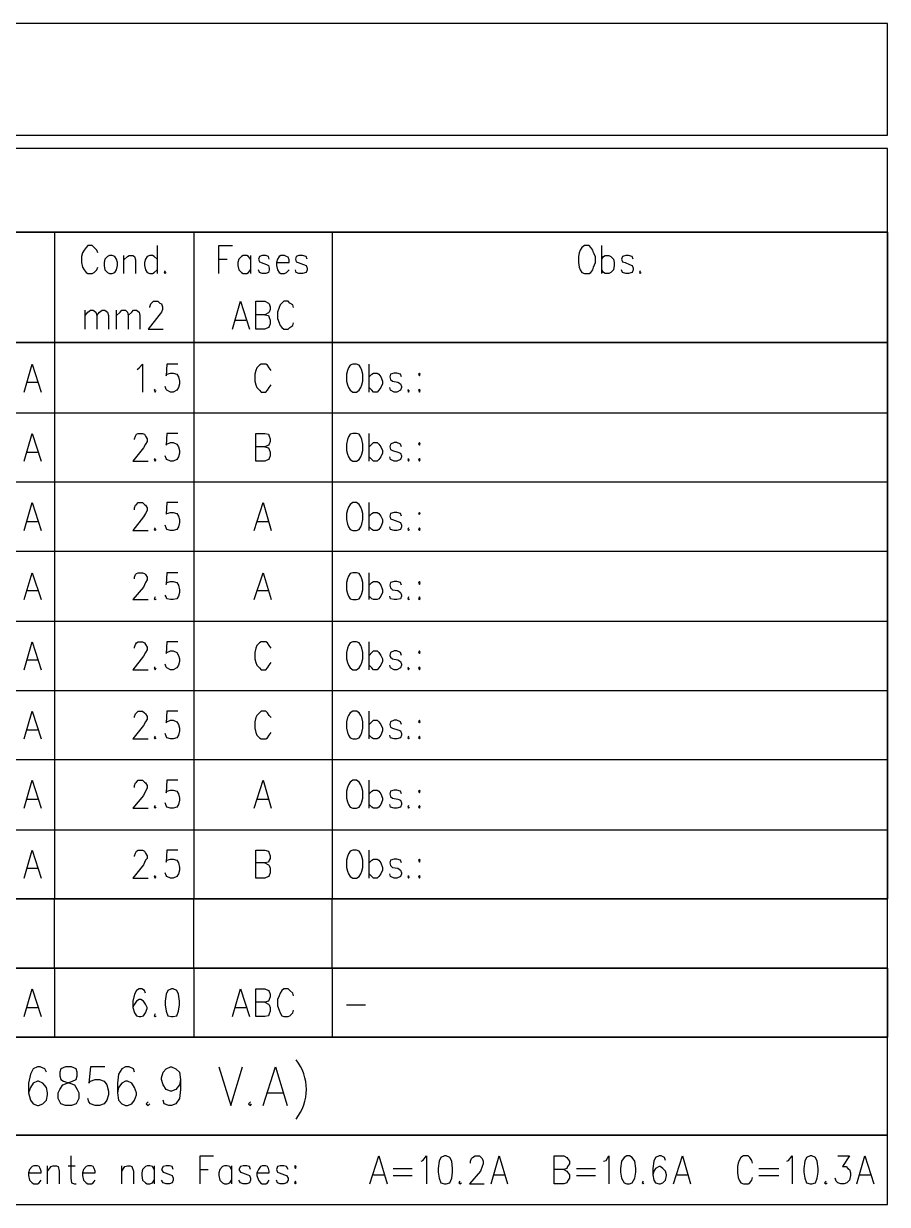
# Model space of a CAD drawing. Header units: millimetres. Extents: x 58 to 939, y 54 to 473.
# Drawn here: x 378.9 to 419.7, y 71 to 126.7 of the extents above; entities that cross this region are included whole.
import ezdxf

# ---------------------------------------------------------------- set-up
doc = ezdxf.new("R2010")
doc.units = ezdxf.units.MM
doc.layers.add('PDF_Geometry', color=7, linetype='Continuous')

msp = doc.modelspace()

# ---------------------------------------------------------------- linework, layer by layer
at = {"layer": 'PDF_Geometry', "lineweight": -3}
for points in [[(254.844, 126.663), (254.844, 121.413), (419.653, 121.413), (419.653, 126.663)], [(254.844, 120.778), (254.844, 116.841), (419.653, 116.841), (419.653, 120.778)], [(254.844, 116.841), (254.844, 111.634), (419.653, 111.634), (419.653, 116.841)], [(382.991, 115.74), (382.907, 115.698), (382.78, 115.571), (382.737, 115.402), (382.737, 115.275), (382.78, 115.063), (382.907, 114.936), (382.991, 114.894), (383.118, 114.894), (383.245, 114.936), (383.33, 115.063), (383.372, 115.275), (383.372, 115.402), (383.33, 115.571), (383.245, 115.698), (383.118, 115.74)], [(405.387, 116.206), (405.26, 116.121), (405.175, 115.994), (405.133, 115.867), (405.09, 115.698), (405.09, 115.402), (405.133, 115.19), (405.175, 115.063), (405.26, 114.936), (405.387, 114.894), (405.598, 114.894), (405.683, 114.936), (405.768, 115.063), (405.81, 115.19), (405.895, 115.402), (405.895, 115.698), (405.81, 115.867), (405.768, 115.994), (405.683, 116.121), (405.598, 116.206)], [(254.844, 111.634), (254.844, 108.332), (419.653, 108.332), (419.653, 111.634)], [(394.464, 110.618), (394.337, 110.576), (394.253, 110.449), (394.21, 110.322), (394.168, 110.152), (394.168, 109.813), (394.21, 109.644), (394.253, 109.517), (394.337, 109.39), (394.464, 109.305), (394.634, 109.305), (394.761, 109.39), (394.845, 109.517), (394.888, 109.644), (394.93, 109.813), (394.93, 110.152), (394.888, 110.322), (394.845, 110.449), (394.761, 110.576), (394.634, 110.618)], [(397.597, 110.195), (397.555, 110.152), (397.597, 110.068), (397.639, 110.152)], [(397.597, 109.432), (397.555, 109.39), (397.597, 109.305), (397.639, 109.39)], [(394.464, 107.358), (394.337, 107.316), (394.253, 107.189), (394.21, 107.062), (394.168, 106.85), (394.168, 106.554), (394.21, 106.384), (394.253, 106.257), (394.337, 106.13), (394.464, 106.046), (394.634, 106.046), (394.761, 106.13), (394.845, 106.257), (394.888, 106.384), (394.93, 106.554), (394.93, 106.85), (394.888, 107.062), (394.845, 107.189), (394.761, 107.316), (394.634, 107.358)], [(397.597, 106.935), (397.555, 106.85), (397.597, 106.808), (397.639, 106.85)], [(397.597, 106.173), (397.555, 106.13), (397.597, 106.046), (397.639, 106.13)], [(394.464, 104.098), (394.337, 104.014), (394.253, 103.887), (394.21, 103.76), (394.168, 103.59), (394.168, 103.294), (394.21, 103.082), (394.253, 102.955), (394.337, 102.828), (394.464, 102.786), (394.634, 102.786), (394.761, 102.828), (394.845, 102.955), (394.888, 103.082), (394.93, 103.294), (394.93, 103.59), (394.888, 103.76), (394.845, 103.887), (394.761, 104.014), (394.634, 104.098)], [(397.597, 103.633), (397.555, 103.59), (397.597, 103.548), (397.639, 103.59)], [(397.597, 102.913), (397.555, 102.828), (397.597, 102.786), (397.639, 102.828)], [(394.464, 100.796), (394.337, 100.754), (394.253, 100.627), (394.21, 100.5), (394.168, 100.331), (394.168, 99.992), (394.21, 99.822), (394.253, 99.695), (394.337, 99.568), (394.464, 99.526), (394.634, 99.526), (394.761, 99.568), (394.845, 99.695), (394.888, 99.822), (394.93, 99.992), (394.93, 100.331), (394.888, 100.5), (394.845, 100.627), (394.761, 100.754), (394.634, 100.796)], [(397.597, 100.373), (397.555, 100.331), (397.597, 100.246), (397.639, 100.331)], [(397.597, 99.653), (397.555, 99.568), (397.597, 99.526), (397.639, 99.568)], [(394.464, 97.536), (394.337, 97.494), (394.253, 97.367), (394.21, 97.24), (394.168, 97.028), (394.168, 96.732), (394.21, 96.563), (394.253, 96.436), (394.337, 96.309), (394.464, 96.224), (394.634, 96.224), (394.761, 96.309), (394.845, 96.436), (394.888, 96.563), (394.93, 96.732), (394.93, 97.028), (394.888, 97.24), (394.845, 97.367), (394.761, 97.494), (394.634, 97.536)], [(397.597, 97.113), (397.555, 97.028), (397.597, 96.986), (397.639, 97.028)], [(397.597, 96.351), (397.555, 96.309), (397.597, 96.224), (397.639, 96.309)], [(394.464, 94.277), (394.337, 94.192), (394.253, 94.065), (394.21, 93.98), (394.168, 93.769), (394.168, 93.472), (394.21, 93.261), (394.253, 93.134), (394.337, 93.007), (394.464, 92.964), (394.634, 92.964), (394.761, 93.007), (394.845, 93.134), (394.888, 93.261), (394.93, 93.472), (394.93, 93.769), (394.888, 93.98), (394.845, 94.065), (394.761, 94.192), (394.634, 94.277)], [(397.597, 93.853), (397.555, 93.769), (397.597, 93.726), (397.639, 93.769)], [(397.597, 93.091), (397.555, 93.007), (397.597, 92.964), (397.639, 93.007)], [(394.464, 91.017), (394.337, 90.932), (394.253, 90.805), (394.21, 90.678), (394.168, 90.509), (394.168, 90.17), (394.21, 90.001), (394.253, 89.874), (394.337, 89.747), (394.464, 89.704), (394.634, 89.704), (394.761, 89.747), (394.845, 89.874), (394.888, 90.001), (394.93, 90.17), (394.93, 90.509), (394.888, 90.678), (394.845, 90.805), (394.761, 90.932), (394.634, 91.017)], [(397.597, 90.551), (397.555, 90.509), (397.597, 90.424), (397.639, 90.509)], [(397.597, 89.831), (397.555, 89.747), (397.597, 89.704), (397.639, 89.747)], [(394.464, 87.715), (394.337, 87.672), (394.253, 87.545), (394.21, 87.418), (394.168, 87.249), (394.168, 86.91), (394.21, 86.741), (394.253, 86.614), (394.337, 86.487), (394.464, 86.402), (394.634, 86.402), (394.761, 86.487), (394.845, 86.614), (394.888, 86.741), (394.93, 86.91), (394.93, 87.249), (394.888, 87.418), (394.845, 87.545), (394.761, 87.672), (394.634, 87.715)], [(397.597, 87.291), (397.555, 87.249), (397.597, 87.164), (397.639, 87.249)], [(397.597, 86.529), (397.555, 86.487), (397.597, 86.402), (397.639, 86.487)], [(254.844, 85.429), (254.844, 82.169), (419.653, 82.169), (419.653, 85.429)], [(254.844, 82.169), (254.844, 78.909), (419.653, 78.909), (419.653, 82.169)], [(385.913, 81.195), (385.743, 81.111), (385.659, 80.941), (385.616, 80.602), (385.616, 80.433), (385.659, 80.137), (385.743, 79.925), (385.913, 79.883), (385.997, 79.883), (386.167, 79.925), (386.251, 80.137), (386.294, 80.433), (386.294, 80.602), (386.251, 80.941), (386.167, 81.111), (385.997, 81.195)], [(254.844, 78.909), (254.844, 74.295), (419.653, 74.295), (419.653, 78.909)], [(380.917, 77.512), (380.705, 77.427), (380.663, 77.258), (380.663, 77.089), (380.705, 76.919), (380.832, 76.835), (381.129, 76.75), (381.34, 76.665), (381.467, 76.454), (381.552, 76.284), (381.552, 76.03), (381.467, 75.861), (381.425, 75.776), (381.213, 75.692), (380.917, 75.692), (380.705, 75.776), (380.663, 75.861), (380.578, 76.03), (380.578, 76.284), (380.663, 76.454), (380.79, 76.665), (381.002, 76.75), (381.256, 76.835), (381.425, 76.919), (381.467, 77.089), (381.467, 77.258), (381.425, 77.427), (381.213, 77.512)], [(254.844, 74.295), (254.844, 71.035), (419.653, 71.035), (419.653, 74.295)], [(398.782, 73.321), (398.613, 73.236), (398.528, 73.067), (398.486, 72.728), (398.486, 72.559), (398.528, 72.263), (398.613, 72.051), (398.782, 72.009), (398.867, 72.009), (399.036, 72.051), (399.121, 72.263), (399.163, 72.559), (399.163, 72.728), (399.121, 73.067), (399.036, 73.236), (398.867, 73.321)], [(407.376, 73.321), (407.249, 73.236), (407.122, 73.067), (407.08, 72.728), (407.08, 72.559), (407.122, 72.263), (407.249, 72.051), (407.376, 72.009), (407.503, 72.009), (407.63, 72.051), (407.757, 72.263), (407.8, 72.559), (407.8, 72.728), (407.757, 73.067), (407.63, 73.236), (407.503, 73.321)], [(416.013, 73.321), (415.843, 73.236), (415.759, 73.067), (415.716, 72.728), (415.716, 72.559), (415.759, 72.263), (415.843, 72.051), (416.013, 72.009), (416.097, 72.009), (416.267, 72.051), (416.351, 72.263), (416.394, 72.559), (416.394, 72.728), (416.351, 73.067), (416.267, 73.236), (416.097, 73.321)], [(391.755, 72.855), (391.712, 72.813), (391.755, 72.728), (391.797, 72.813)], [(391.755, 72.136), (391.712, 72.051), (391.755, 72.009), (391.797, 72.051)]]:
    msp.add_lwpolyline(points, close=True, dxfattribs=at)
for points in [[(380.409, 116.841), (380.409, 111.634)], [(386.971, 116.841), (386.971, 111.634)], [(393.49, 116.841), (393.49, 111.634)], [(419.653, 116.841), (419.653, 111.634)], [(382.441, 115.867), (382.399, 115.994), (382.272, 116.121), (382.187, 116.206), (381.975, 116.206), (381.891, 116.121), (381.806, 115.994), (381.721, 115.867), (381.679, 115.698), (381.679, 115.402), (381.721, 115.19), (381.806, 115.063), (381.891, 114.936), (381.975, 114.894), (382.187, 114.894), (382.272, 114.936), (382.399, 115.063), (382.441, 115.19)], [(383.669, 114.894), (383.669, 115.74)], [(383.669, 115.529), (383.838, 115.698), (383.923, 115.74), (384.092, 115.74), (384.177, 115.698), (384.219, 115.529), (384.219, 114.894)], [(385.235, 115.571), (385.108, 115.698), (385.024, 115.74), (384.897, 115.74), (384.77, 115.698), (384.685, 115.571), (384.643, 115.402), (384.643, 115.275), (384.685, 115.063), (384.77, 114.936), (384.897, 114.894), (385.024, 114.894), (385.108, 114.936), (385.235, 115.063)], [(385.235, 116.206), (385.235, 114.894)], [(388.156, 114.894), (388.156, 116.206), (388.791, 116.206)], [(389.638, 115.571), (389.553, 115.698), (389.469, 115.74), (389.299, 115.74), (389.215, 115.698), (389.088, 115.571), (389.045, 115.402), (389.045, 115.275), (389.088, 115.063), (389.215, 114.936), (389.299, 114.894), (389.469, 114.894), (389.553, 114.936), (389.638, 115.063)], [(389.638, 115.74), (389.638, 114.894)], [(390.527, 115.571), (390.485, 115.698), (390.358, 115.74), (390.188, 115.74), (390.061, 115.698), (390.019, 115.571), (390.061, 115.444), (390.146, 115.402), (390.4, 115.317), (390.485, 115.275), (390.527, 115.148), (390.527, 115.063), (390.485, 114.936), (390.358, 114.894), (390.188, 114.894), (390.061, 114.936), (390.019, 115.063)], [(390.866, 115.402), (391.458, 115.402), (391.458, 115.529), (391.416, 115.656), (391.331, 115.698), (391.247, 115.74), (391.077, 115.74), (390.993, 115.698), (390.908, 115.571), (390.866, 115.402), (390.866, 115.275), (390.908, 115.063), (390.993, 114.936), (391.077, 114.894), (391.247, 114.894), (391.331, 114.936), (391.458, 115.063)], [(392.305, 115.571), (392.263, 115.698), (392.093, 115.74), (391.924, 115.74), (391.797, 115.698), (391.755, 115.571), (391.797, 115.444), (391.882, 115.402), (392.136, 115.317), (392.263, 115.275), (392.305, 115.148), (392.305, 115.063), (392.263, 114.936), (392.093, 114.894), (391.924, 114.894), (391.797, 114.936), (391.755, 115.063)], [(406.191, 114.894), (406.191, 116.206)], [(406.191, 115.571), (406.276, 115.698), (406.36, 115.74), (406.53, 115.74), (406.614, 115.698), (406.741, 115.571), (406.784, 115.402), (406.784, 115.275), (406.741, 115.063), (406.614, 114.936), (406.53, 114.894), (406.36, 114.894), (406.276, 114.936), (406.191, 115.063)], [(407.673, 115.571), (407.63, 115.698), (407.461, 115.74), (407.334, 115.74), (407.165, 115.698), (407.122, 115.571), (407.165, 115.444), (407.292, 115.402), (407.503, 115.317), (407.63, 115.275), (407.673, 115.148), (407.673, 115.063), (407.63, 114.936), (407.461, 114.894), (407.334, 114.894), (407.165, 114.936), (407.122, 115.063)], [(388.156, 115.571), (388.537, 115.571)], [(385.616, 115.021), (385.574, 114.936), (385.616, 114.894), (385.659, 114.936)], [(408.011, 115.021), (407.969, 114.936), (408.011, 114.894), (408.054, 114.936)], [(384.897, 113.285), (384.897, 113.327), (384.939, 113.454), (384.981, 113.497), (385.066, 113.581), (385.278, 113.581), (385.362, 113.497), (385.447, 113.454), (385.489, 113.327), (385.489, 113.2), (385.447, 113.073), (385.32, 112.904), (384.812, 112.269), (385.532, 112.269)], [(388.791, 112.269), (389.172, 113.581), (389.596, 112.269)], [(389.892, 112.269), (389.892, 113.581), (390.315, 113.581), (390.485, 113.497), (390.527, 113.454), (390.569, 113.327), (390.569, 113.2), (390.527, 113.073), (390.485, 113.031), (390.315, 112.946), (389.892, 112.946)], [(391.67, 113.285), (391.628, 113.412), (391.501, 113.497), (391.416, 113.581), (391.204, 113.581), (391.12, 113.497), (391.035, 113.412), (390.993, 113.285), (390.908, 113.073), (390.908, 112.777), (390.993, 112.565), (391.035, 112.438), (391.12, 112.354), (391.204, 112.269), (391.416, 112.269), (391.501, 112.354), (391.628, 112.438), (391.67, 112.565)], [(381.848, 112.269), (381.848, 113.158)], [(381.848, 112.904), (381.975, 113.073), (382.102, 113.158), (382.229, 113.158), (382.356, 113.073), (382.399, 112.904), (382.399, 112.269)], [(382.399, 112.904), (382.526, 113.073), (382.653, 113.158), (382.78, 113.158), (382.907, 113.073), (382.949, 112.904), (382.949, 112.269)], [(383.33, 112.269), (383.33, 113.158)], [(383.33, 112.904), (383.499, 113.073), (383.584, 113.158), (383.753, 113.158), (383.838, 113.073), (383.88, 112.904), (383.88, 112.269)], [(383.88, 112.904), (384.05, 113.073), (384.134, 113.158), (384.262, 113.158), (384.389, 113.073), (384.431, 112.904), (384.431, 112.269)], [(390.315, 112.946), (390.485, 112.904), (390.527, 112.819), (390.569, 112.692), (390.569, 112.523), (390.527, 112.396), (390.485, 112.354), (390.315, 112.269), (389.892, 112.269)], [(388.918, 112.692), (389.426, 112.692)], [(380.409, 111.634), (380.409, 108.332)], [(386.971, 111.634), (386.971, 108.332)], [(393.49, 111.634), (393.49, 108.332)], [(419.653, 111.634), (419.653, 108.332)], [(378.97, 109.305), (379.351, 110.618), (379.774, 109.305)], [(384.304, 110.364), (384.389, 110.449), (384.558, 110.618), (384.558, 109.305)], [(386.209, 110.618), (385.701, 110.618), (385.659, 110.068), (385.701, 110.152), (385.87, 110.195), (385.997, 110.195), (386.167, 110.152), (386.251, 110.025), (386.294, 109.813), (386.294, 109.686), (386.251, 109.517), (386.167, 109.39), (385.997, 109.305), (385.87, 109.305), (385.701, 109.39), (385.659, 109.432), (385.616, 109.559)], [(390.612, 110.322), (390.527, 110.449), (390.442, 110.576), (390.358, 110.618), (390.146, 110.618), (390.061, 110.576), (389.934, 110.449), (389.892, 110.322), (389.85, 110.152), (389.85, 109.813), (389.892, 109.644), (389.934, 109.517), (390.061, 109.39), (390.146, 109.305), (390.358, 109.305), (390.442, 109.39), (390.527, 109.517), (390.612, 109.644)], [(395.226, 109.305), (395.226, 110.618)], [(395.226, 110.025), (395.353, 110.152), (395.438, 110.195), (395.607, 110.195), (395.692, 110.152), (395.777, 110.025), (395.861, 109.813), (395.861, 109.686), (395.777, 109.517), (395.692, 109.39), (395.607, 109.305), (395.438, 109.305), (395.353, 109.39), (395.226, 109.517)], [(396.75, 110.025), (396.708, 110.152), (396.539, 110.195), (396.412, 110.195), (396.242, 110.152), (396.2, 110.025), (396.242, 109.898), (396.327, 109.813), (396.581, 109.771), (396.708, 109.686), (396.75, 109.559), (396.75, 109.517), (396.708, 109.39), (396.539, 109.305), (396.412, 109.305), (396.242, 109.39), (396.2, 109.517)], [(379.097, 109.771), (379.605, 109.771)], [(385.151, 109.432), (385.108, 109.39), (385.151, 109.305), (385.193, 109.39)], [(397.089, 109.432), (397.047, 109.39), (397.089, 109.305), (397.131, 109.39)], [(254.844, 108.332), (254.844, 105.072), (419.653, 105.072), (419.653, 108.332)], [(380.409, 108.332), (380.409, 105.072)], [(386.971, 108.332), (386.971, 105.072)], [(393.49, 108.332), (393.49, 105.072)], [(419.653, 108.332), (419.653, 105.072)], [(378.97, 106.046), (379.351, 107.358), (379.774, 106.046)], [(384.177, 107.062), (384.177, 107.104), (384.219, 107.231), (384.262, 107.316), (384.346, 107.358), (384.558, 107.358), (384.643, 107.316), (384.685, 107.231), (384.77, 107.104), (384.77, 106.977), (384.685, 106.85), (384.6, 106.681), (384.092, 106.046), (384.812, 106.046)], [(386.209, 107.358), (385.701, 107.358), (385.659, 106.808), (385.701, 106.85), (385.87, 106.935), (385.997, 106.935), (386.167, 106.85), (386.251, 106.723), (386.294, 106.554), (386.294, 106.427), (386.251, 106.257), (386.167, 106.13), (385.997, 106.046), (385.87, 106.046), (385.701, 106.13), (385.659, 106.173), (385.616, 106.3)], [(389.892, 106.046), (389.892, 107.358), (390.315, 107.358), (390.485, 107.316), (390.527, 107.231), (390.569, 107.104), (390.569, 106.977), (390.527, 106.85), (390.485, 106.808), (390.315, 106.723), (389.892, 106.723)], [(395.226, 106.046), (395.226, 107.358)], [(395.226, 106.723), (395.353, 106.85), (395.438, 106.935), (395.607, 106.935), (395.692, 106.85), (395.777, 106.723), (395.861, 106.554), (395.861, 106.427), (395.777, 106.257), (395.692, 106.13), (395.607, 106.046), (395.438, 106.046), (395.353, 106.13), (395.226, 106.257)], [(396.75, 106.723), (396.708, 106.85), (396.539, 106.935), (396.412, 106.935), (396.242, 106.85), (396.2, 106.723), (396.242, 106.596), (396.327, 106.554), (396.581, 106.469), (396.708, 106.427), (396.75, 106.3), (396.75, 106.257), (396.708, 106.13), (396.539, 106.046), (396.412, 106.046), (396.242, 106.13), (396.2, 106.257)], [(379.097, 106.469), (379.605, 106.469)], [(390.315, 106.723), (390.485, 106.681), (390.527, 106.596), (390.569, 106.469), (390.569, 106.3), (390.527, 106.173), (390.485, 106.13), (390.315, 106.046), (389.892, 106.046)], [(385.151, 106.173), (385.108, 106.13), (385.151, 106.046), (385.193, 106.13)], [(397.089, 106.173), (397.047, 106.13), (397.089, 106.046), (397.131, 106.13)], [(254.844, 105.072), (254.844, 101.812), (419.653, 101.812), (419.653, 105.072)], [(380.409, 105.072), (380.409, 101.812)], [(386.971, 105.072), (386.971, 101.812)], [(393.49, 105.072), (393.49, 101.812)], [(419.653, 105.072), (419.653, 101.812)], [(378.97, 102.786), (379.351, 104.098), (379.774, 102.786)], [(384.177, 103.76), (384.177, 103.844), (384.219, 103.971), (384.262, 104.014), (384.346, 104.098), (384.558, 104.098), (384.643, 104.014), (384.685, 103.971), (384.77, 103.844), (384.77, 103.717), (384.685, 103.59), (384.6, 103.421), (384.092, 102.786), (384.812, 102.786)], [(386.209, 104.098), (385.701, 104.098), (385.659, 103.548), (385.701, 103.59), (385.87, 103.633), (385.997, 103.633), (386.167, 103.59), (386.251, 103.463), (386.294, 103.294), (386.294, 103.167), (386.251, 102.955), (386.167, 102.828), (385.997, 102.786), (385.87, 102.786), (385.701, 102.828), (385.659, 102.913), (385.616, 103.04)], [(389.807, 102.786), (390.231, 104.098), (390.612, 102.786)], [(395.226, 102.786), (395.226, 104.098)], [(395.226, 103.463), (395.353, 103.59), (395.438, 103.633), (395.607, 103.633), (395.692, 103.59), (395.777, 103.463), (395.861, 103.294), (395.861, 103.167), (395.777, 102.955), (395.692, 102.828), (395.607, 102.786), (395.438, 102.786), (395.353, 102.828), (395.226, 102.955)], [(396.75, 103.463), (396.708, 103.59), (396.539, 103.633), (396.412, 103.633), (396.242, 103.59), (396.2, 103.463), (396.242, 103.336), (396.327, 103.294), (396.581, 103.209), (396.708, 103.167), (396.75, 103.04), (396.75, 102.955), (396.708, 102.828), (396.539, 102.786), (396.412, 102.786), (396.242, 102.828), (396.2, 102.955)], [(379.097, 103.209), (379.605, 103.209)], [(385.151, 102.913), (385.108, 102.828), (385.151, 102.786), (385.193, 102.828)], [(389.977, 103.209), (390.485, 103.209)], [(397.089, 102.913), (397.047, 102.828), (397.089, 102.786), (397.131, 102.828)], [(254.844, 101.812), (254.844, 98.51), (419.653, 98.51), (419.653, 101.812)], [(380.409, 101.812), (380.409, 98.51)], [(386.971, 101.812), (386.971, 98.51)], [(393.49, 101.812), (393.49, 98.51)], [(419.653, 101.812), (419.653, 98.51)], [(378.97, 99.526), (379.351, 100.796), (379.774, 99.526)], [(384.177, 100.5), (384.177, 100.585), (384.219, 100.712), (384.262, 100.754), (384.346, 100.796), (384.558, 100.796), (384.643, 100.754), (384.685, 100.712), (384.77, 100.585), (384.77, 100.458), (384.685, 100.331), (384.6, 100.119), (384.092, 99.526), (384.812, 99.526)], [(386.209, 100.796), (385.701, 100.796), (385.659, 100.246), (385.701, 100.331), (385.87, 100.373), (385.997, 100.373), (386.167, 100.331), (386.251, 100.203), (386.294, 99.992), (386.294, 99.865), (386.251, 99.695), (386.167, 99.568), (385.997, 99.526), (385.87, 99.526), (385.701, 99.568), (385.659, 99.653), (385.616, 99.738)], [(389.807, 99.526), (390.231, 100.796), (390.612, 99.526)], [(395.226, 99.526), (395.226, 100.796)], [(395.226, 100.203), (395.353, 100.331), (395.438, 100.373), (395.607, 100.373), (395.692, 100.331), (395.777, 100.203), (395.861, 99.992), (395.861, 99.865), (395.777, 99.695), (395.692, 99.568), (395.607, 99.526), (395.438, 99.526), (395.353, 99.568), (395.226, 99.695)], [(396.75, 100.203), (396.708, 100.331), (396.539, 100.373), (396.412, 100.373), (396.242, 100.331), (396.2, 100.203), (396.242, 100.076), (396.327, 99.992), (396.581, 99.949), (396.708, 99.865), (396.75, 99.738), (396.75, 99.695), (396.708, 99.568), (396.539, 99.526), (396.412, 99.526), (396.242, 99.568), (396.2, 99.695)], [(379.097, 99.949), (379.605, 99.949)], [(385.151, 99.653), (385.108, 99.568), (385.151, 99.526), (385.193, 99.568)], [(389.977, 99.949), (390.485, 99.949)], [(397.089, 99.653), (397.047, 99.568), (397.089, 99.526), (397.131, 99.568)], [(254.844, 98.51), (254.844, 95.25), (419.653, 95.25), (419.653, 98.51)], [(380.409, 98.51), (380.409, 95.25)], [(386.971, 98.51), (386.971, 95.25)], [(393.49, 98.51), (393.49, 95.25)], [(419.653, 98.51), (419.653, 95.25)], [(378.97, 96.224), (379.351, 97.536), (379.774, 96.224)], [(384.177, 97.24), (384.177, 97.282), (384.219, 97.409), (384.262, 97.494), (384.346, 97.536), (384.558, 97.536), (384.643, 97.494), (384.685, 97.409), (384.77, 97.282), (384.77, 97.155), (384.685, 97.028), (384.6, 96.859), (384.092, 96.224), (384.812, 96.224)], [(386.209, 97.536), (385.701, 97.536), (385.659, 96.986), (385.701, 97.028), (385.87, 97.113), (385.997, 97.113), (386.167, 97.028), (386.251, 96.901), (386.294, 96.732), (386.294, 96.605), (386.251, 96.436), (386.167, 96.309), (385.997, 96.224), (385.87, 96.224), (385.701, 96.309), (385.659, 96.351), (385.616, 96.478)], [(390.612, 97.24), (390.527, 97.367), (390.442, 97.494), (390.358, 97.536), (390.146, 97.536), (390.061, 97.494), (389.934, 97.367), (389.892, 97.24), (389.85, 97.028), (389.85, 96.732), (389.892, 96.563), (389.934, 96.436), (390.061, 96.309), (390.146, 96.224), (390.358, 96.224), (390.442, 96.309), (390.527, 96.436), (390.612, 96.563)], [(395.226, 96.224), (395.226, 97.536)], [(395.226, 96.901), (395.353, 97.028), (395.438, 97.113), (395.607, 97.113), (395.692, 97.028), (395.777, 96.901), (395.861, 96.732), (395.861, 96.605), (395.777, 96.436), (395.692, 96.309), (395.607, 96.224), (395.438, 96.224), (395.353, 96.309), (395.226, 96.436)], [(396.75, 96.901), (396.708, 97.028), (396.539, 97.113), (396.412, 97.113), (396.242, 97.028), (396.2, 96.901), (396.242, 96.817), (396.327, 96.732), (396.581, 96.69), (396.708, 96.605), (396.75, 96.478), (396.75, 96.436), (396.708, 96.309), (396.539, 96.224), (396.412, 96.224), (396.242, 96.309), (396.2, 96.436)], [(379.097, 96.69), (379.605, 96.69)], [(385.151, 96.351), (385.108, 96.309), (385.151, 96.224), (385.193, 96.309)], [(397.089, 96.351), (397.047, 96.309), (397.089, 96.224), (397.131, 96.309)], [(254.844, 95.25), (254.844, 91.991), (419.653, 91.991), (419.653, 95.25)], [(380.409, 95.25), (380.409, 91.991)], [(386.971, 95.25), (386.971, 91.991)], [(393.49, 95.25), (393.49, 91.991)], [(419.653, 95.25), (419.653, 91.991)], [(378.97, 92.964), (379.351, 94.277), (379.774, 92.964)], [(384.177, 93.98), (384.177, 94.023), (384.219, 94.15), (384.262, 94.192), (384.346, 94.277), (384.558, 94.277), (384.643, 94.192), (384.685, 94.15), (384.77, 94.023), (384.77, 93.896), (384.685, 93.769), (384.6, 93.599), (384.092, 92.964), (384.812, 92.964)], [(386.209, 94.277), (385.701, 94.277), (385.659, 93.726), (385.701, 93.769), (385.87, 93.853), (385.997, 93.853), (386.167, 93.769), (386.251, 93.642), (386.294, 93.472), (386.294, 93.345), (386.251, 93.134), (386.167, 93.007), (385.997, 92.964), (385.87, 92.964), (385.701, 93.007), (385.659, 93.091), (385.616, 93.218)], [(390.612, 93.98), (390.527, 94.065), (390.442, 94.192), (390.358, 94.277), (390.146, 94.277), (390.061, 94.192), (389.934, 94.065), (389.892, 93.98), (389.85, 93.769), (389.85, 93.472), (389.892, 93.261), (389.934, 93.134), (390.061, 93.007), (390.146, 92.964), (390.358, 92.964), (390.442, 93.007), (390.527, 93.134), (390.612, 93.261)], [(395.226, 92.964), (395.226, 94.277)], [(395.226, 93.642), (395.353, 93.769), (395.438, 93.853), (395.607, 93.853), (395.692, 93.769), (395.777, 93.642), (395.861, 93.472), (395.861, 93.345), (395.777, 93.134), (395.692, 93.007), (395.607, 92.964), (395.438, 92.964), (395.353, 93.007), (395.226, 93.134)], [(396.75, 93.642), (396.708, 93.769), (396.539, 93.853), (396.412, 93.853), (396.242, 93.769), (396.2, 93.642), (396.242, 93.515), (396.327, 93.472), (396.581, 93.388), (396.708, 93.345), (396.75, 93.218), (396.75, 93.134), (396.708, 93.007), (396.539, 92.964), (396.412, 92.964), (396.242, 93.007), (396.2, 93.134)], [(379.097, 93.388), (379.605, 93.388)], [(385.151, 93.091), (385.108, 93.007), (385.151, 92.964), (385.193, 93.007)], [(397.089, 93.091), (397.047, 93.007), (397.089, 92.964), (397.131, 93.007)], [(254.844, 91.991), (254.844, 88.688), (419.653, 88.688), (419.653, 91.991)], [(380.409, 91.991), (380.409, 88.688)], [(386.971, 91.991), (386.971, 88.688)], [(393.49, 91.991), (393.49, 88.688)], [(419.653, 91.991), (419.653, 88.688)], [(378.97, 89.704), (379.351, 91.017), (379.774, 89.704)], [(384.177, 90.678), (384.177, 90.763), (384.219, 90.89), (384.262, 90.932), (384.346, 91.017), (384.558, 91.017), (384.643, 90.932), (384.685, 90.89), (384.77, 90.763), (384.77, 90.636), (384.685, 90.509), (384.6, 90.297), (384.092, 89.704), (384.812, 89.704)], [(386.209, 91.017), (385.701, 91.017), (385.659, 90.424), (385.701, 90.509), (385.87, 90.551), (385.997, 90.551), (386.167, 90.509), (386.251, 90.382), (386.294, 90.17), (386.294, 90.085), (386.251, 89.874), (386.167, 89.747), (385.997, 89.704), (385.87, 89.704), (385.701, 89.747), (385.659, 89.831), (385.616, 89.958)], [(389.807, 89.704), (390.231, 91.017), (390.612, 89.704)], [(395.226, 89.704), (395.226, 91.017)], [(379.097, 90.128), (379.605, 90.128)], [(389.977, 90.128), (390.485, 90.128)], [(395.226, 90.382), (395.353, 90.509), (395.438, 90.551), (395.607, 90.551), (395.692, 90.509), (395.777, 90.382), (395.861, 90.17), (395.861, 90.085), (395.777, 89.874), (395.692, 89.747), (395.607, 89.704), (395.438, 89.704), (395.353, 89.747), (395.226, 89.874)], [(396.75, 90.382), (396.708, 90.509), (396.539, 90.551), (396.412, 90.551), (396.242, 90.509), (396.2, 90.382), (396.242, 90.255), (396.327, 90.17), (396.581, 90.128), (396.708, 90.085), (396.75, 89.958), (396.75, 89.874), (396.708, 89.747), (396.539, 89.704), (396.412, 89.704), (396.242, 89.747), (396.2, 89.874)], [(385.151, 89.831), (385.108, 89.747), (385.151, 89.704), (385.193, 89.747)], [(397.089, 89.831), (397.047, 89.747), (397.089, 89.704), (397.131, 89.747)], [(254.844, 88.688), (254.844, 85.429), (419.653, 85.429), (419.653, 88.688)], [(380.409, 88.688), (380.409, 85.429)], [(386.971, 88.688), (386.971, 85.429)], [(393.49, 88.688), (393.49, 85.429)], [(419.653, 88.688), (419.653, 85.429)], [(378.97, 86.402), (379.351, 87.715), (379.774, 86.402)], [(384.177, 87.418), (384.177, 87.461), (384.219, 87.588), (384.262, 87.672), (384.346, 87.715), (384.558, 87.715), (384.643, 87.672), (384.685, 87.588), (384.77, 87.461), (384.77, 87.334), (384.685, 87.249), (384.6, 87.037), (384.092, 86.402), (384.812, 86.402)], [(386.209, 87.715), (385.701, 87.715), (385.659, 87.164), (385.701, 87.249), (385.87, 87.291), (385.997, 87.291), (386.167, 87.249), (386.251, 87.122), (386.294, 86.91), (386.294, 86.783), (386.251, 86.614), (386.167, 86.487), (385.997, 86.402), (385.87, 86.402), (385.701, 86.487), (385.659, 86.529), (385.616, 86.656)], [(389.892, 86.402), (389.892, 87.715), (390.315, 87.715), (390.485, 87.672), (390.527, 87.588), (390.569, 87.461), (390.569, 87.334), (390.527, 87.249), (390.485, 87.164), (390.315, 87.122), (389.892, 87.122)], [(395.226, 86.402), (395.226, 87.715)], [(379.097, 86.868), (379.605, 86.868)], [(390.315, 87.122), (390.485, 87.037), (390.527, 86.995), (390.569, 86.868), (390.569, 86.656), (390.527, 86.529), (390.485, 86.487), (390.315, 86.402), (389.892, 86.402)], [(395.226, 87.122), (395.353, 87.249), (395.438, 87.291), (395.607, 87.291), (395.692, 87.249), (395.777, 87.122), (395.861, 86.91), (395.861, 86.783), (395.777, 86.614), (395.692, 86.487), (395.607, 86.402), (395.438, 86.402), (395.353, 86.487), (395.226, 86.614)], [(396.75, 87.122), (396.708, 87.249), (396.539, 87.291), (396.412, 87.291), (396.242, 87.249), (396.2, 87.122), (396.242, 86.995), (396.327, 86.91), (396.581, 86.868), (396.708, 86.783), (396.75, 86.656), (396.75, 86.614), (396.708, 86.487), (396.539, 86.402), (396.412, 86.402), (396.242, 86.487), (396.2, 86.614)], [(385.151, 86.529), (385.108, 86.487), (385.151, 86.402), (385.193, 86.487)], [(397.089, 86.529), (397.047, 86.487), (397.089, 86.402), (397.131, 86.487)], [(380.409, 82.169), (380.409, 85.429)], [(386.971, 82.169), (386.971, 85.429)], [(393.49, 82.169), (393.49, 85.429)], [(419.653, 82.169), (419.653, 85.429)], [(380.409, 82.169), (380.409, 78.909)], [(386.971, 82.169), (386.971, 78.909)], [(393.49, 82.169), (393.49, 78.909)], [(419.653, 82.169), (419.653, 78.909)], [(378.97, 79.883), (379.351, 81.195), (379.774, 79.883)], [(384.685, 80.983), (384.643, 81.111), (384.516, 81.195), (384.389, 81.195), (384.262, 81.111), (384.177, 80.941), (384.092, 80.602), (384.092, 80.306), (384.177, 80.052), (384.262, 79.925), (384.389, 79.883), (384.473, 79.883), (384.6, 79.925), (384.685, 80.052), (384.77, 80.264), (384.77, 80.306), (384.685, 80.475), (384.6, 80.602), (384.473, 80.687), (384.389, 80.687), (384.262, 80.602), (384.177, 80.475), (384.092, 80.306)], [(388.791, 79.883), (389.172, 81.195), (389.596, 79.883)], [(389.892, 79.883), (389.892, 81.195), (390.315, 81.195), (390.485, 81.111), (390.527, 81.068), (390.569, 80.941), (390.569, 80.814), (390.527, 80.687), (390.485, 80.602), (390.315, 80.56), (389.892, 80.56)], [(391.67, 80.856), (391.628, 80.983), (391.501, 81.111), (391.416, 81.195), (391.204, 81.195), (391.12, 81.111), (391.035, 80.983), (390.993, 80.856), (390.908, 80.687), (390.908, 80.391), (390.993, 80.179), (391.035, 80.052), (391.12, 79.925), (391.204, 79.883), (391.416, 79.883), (391.501, 79.925), (391.628, 80.052), (391.67, 80.179)], [(379.097, 80.306), (379.605, 80.306)], [(388.918, 80.306), (389.426, 80.306)], [(390.315, 80.56), (390.485, 80.475), (390.527, 80.433), (390.569, 80.306), (390.569, 80.137), (390.527, 80.01), (390.485, 79.925), (390.315, 79.883), (389.892, 79.883)], [(394.168, 80.433), (395.057, 80.433)], [(385.151, 80.01), (385.108, 79.925), (385.151, 79.883), (385.193, 79.925)], [(380.028, 77.258), (379.943, 77.427), (379.732, 77.512), (379.605, 77.512), (379.393, 77.427), (379.266, 77.173), (379.181, 76.75), (379.181, 76.284), (379.266, 75.946), (379.393, 75.776), (379.605, 75.692), (379.647, 75.692), (379.859, 75.776), (380.028, 75.946), (380.07, 76.2), (380.07, 76.284), (380.028, 76.538), (379.859, 76.75), (379.647, 76.835), (379.605, 76.835), (379.393, 76.75), (379.266, 76.538), (379.181, 76.284)], [(382.78, 77.512), (382.102, 77.512), (382.018, 76.75), (382.102, 76.835), (382.314, 76.919), (382.526, 76.919), (382.737, 76.835), (382.864, 76.665), (382.949, 76.369), (382.949, 76.2), (382.864, 75.946), (382.737, 75.776), (382.526, 75.692), (382.314, 75.692), (382.102, 75.776), (382.018, 75.861), (381.975, 76.03)], [(384.177, 77.258), (384.134, 77.427), (383.923, 77.512), (383.753, 77.512), (383.584, 77.427), (383.415, 77.173), (383.372, 76.75), (383.372, 76.284), (383.415, 75.946), (383.584, 75.776), (383.753, 75.692), (383.838, 75.692), (384.05, 75.776), (384.177, 75.946), (384.262, 76.2), (384.262, 76.284), (384.177, 76.538), (384.05, 76.75), (383.838, 76.835), (383.753, 76.835), (383.584, 76.75), (383.415, 76.538), (383.372, 76.284)], [(386.336, 76.919), (386.294, 76.665), (386.124, 76.454), (385.913, 76.369), (385.87, 76.369), (385.659, 76.454), (385.532, 76.665), (385.447, 76.919), (385.447, 77.004), (385.532, 77.258), (385.659, 77.427), (385.87, 77.512), (385.913, 77.512), (386.124, 77.427), (386.294, 77.258), (386.336, 76.919), (386.336, 76.454), (386.294, 76.03), (386.124, 75.776), (385.913, 75.692), (385.786, 75.692), (385.574, 75.776), (385.532, 75.946)], [(388.156, 77.512), (388.707, 75.692), (389.257, 77.512)], [(390.231, 75.692), (390.823, 77.512), (391.374, 75.692)], [(390.442, 76.284), (391.162, 76.284)], [(384.812, 75.861), (384.727, 75.776), (384.812, 75.692), (384.897, 75.776)], [(389.638, 75.861), (389.553, 75.776), (389.638, 75.692), (389.68, 75.776)], [(381.171, 73.321), (381.171, 72.263), (381.213, 72.051), (381.34, 72.009), (381.425, 72.009)], [(387.267, 72.009), (387.267, 73.321), (387.902, 73.321)], [(395.269, 72.009), (395.692, 73.321), (396.073, 72.009)], [(397.682, 73.067), (397.766, 73.109), (397.936, 73.321), (397.936, 72.009)], [(400.01, 72.982), (400.01, 73.067), (400.052, 73.194), (400.095, 73.236), (400.222, 73.321), (400.433, 73.321), (400.518, 73.236), (400.56, 73.194), (400.603, 73.067), (400.603, 72.94), (400.56, 72.813), (400.476, 72.601), (399.968, 72.009), (400.645, 72.009)], [(400.984, 72.009), (401.365, 73.321), (401.746, 72.009)], [(403.947, 72.009), (403.947, 73.321), (404.413, 73.321), (404.54, 73.236), (404.582, 73.194), (404.667, 73.067), (404.667, 72.94), (404.582, 72.813), (404.54, 72.728), (404.413, 72.686), (403.947, 72.686)], [(406.276, 73.067), (406.403, 73.109), (406.53, 73.321), (406.53, 72.009)], [(409.197, 73.109), (409.154, 73.236), (408.985, 73.321), (408.9, 73.321), (408.731, 73.236), (408.646, 73.067), (408.604, 72.728), (408.604, 72.432), (408.646, 72.178), (408.731, 72.051), (408.9, 72.009), (408.943, 72.009), (409.07, 72.051), (409.197, 72.178), (409.239, 72.39), (409.239, 72.432), (409.197, 72.601), (409.07, 72.728), (408.943, 72.813), (408.9, 72.813), (408.731, 72.728), (408.646, 72.601), (408.604, 72.432)], [(409.578, 72.009), (410.001, 73.321), (410.382, 72.009)], [(413.303, 72.982), (413.261, 73.109), (413.176, 73.236), (413.092, 73.321), (412.88, 73.321), (412.753, 73.236), (412.668, 73.109), (412.626, 72.982), (412.583, 72.813), (412.583, 72.517), (412.626, 72.305), (412.668, 72.178), (412.753, 72.051), (412.88, 72.009), (413.092, 72.009), (413.176, 72.051), (413.261, 72.178), (413.303, 72.305)], [(414.912, 73.067), (414.997, 73.109), (415.166, 73.321), (415.166, 72.009)], [(417.325, 73.321), (417.875, 73.321), (417.537, 72.813), (417.706, 72.813), (417.791, 72.728), (417.875, 72.686), (417.918, 72.517), (417.918, 72.39), (417.875, 72.178), (417.748, 72.051), (417.621, 72.009), (417.452, 72.009), (417.325, 72.051), (417.24, 72.136), (417.198, 72.263)], [(418.214, 72.009), (418.595, 73.321), (419.018, 72.009)], [(379.181, 72.517), (379.774, 72.517), (379.774, 72.601), (379.732, 72.728), (379.689, 72.813), (379.605, 72.855), (379.435, 72.855), (379.351, 72.813), (379.224, 72.686), (379.181, 72.517), (379.181, 72.39), (379.224, 72.178), (379.351, 72.051), (379.435, 72.009), (379.605, 72.009), (379.689, 72.051), (379.774, 72.178)], [(380.07, 72.009), (380.07, 72.855)], [(380.07, 72.601), (380.24, 72.813), (380.324, 72.855), (380.494, 72.855), (380.578, 72.813), (380.621, 72.601), (380.621, 72.009)], [(381.044, 72.855), (381.383, 72.855)], [(381.721, 72.517), (382.314, 72.517), (382.314, 72.601), (382.272, 72.728), (382.229, 72.813), (382.145, 72.855), (381.975, 72.855), (381.891, 72.813), (381.764, 72.686), (381.721, 72.517), (381.721, 72.39), (381.764, 72.178), (381.891, 72.051), (381.975, 72.009), (382.145, 72.009), (382.229, 72.051), (382.314, 72.178)], [(383.584, 72.009), (383.584, 72.855)], [(383.584, 72.601), (383.711, 72.813), (383.838, 72.855), (383.965, 72.855), (384.05, 72.813), (384.134, 72.601), (384.134, 72.009)], [(385.108, 72.686), (385.024, 72.813), (384.897, 72.855), (384.77, 72.855), (384.685, 72.813), (384.558, 72.686), (384.516, 72.517), (384.516, 72.39), (384.558, 72.178), (384.685, 72.051), (384.77, 72.009), (384.897, 72.009), (385.024, 72.051), (385.108, 72.178)], [(385.108, 72.855), (385.108, 72.009)], [(385.997, 72.686), (385.955, 72.813), (385.828, 72.855), (385.659, 72.855), (385.532, 72.813), (385.447, 72.686), (385.532, 72.559), (385.616, 72.517), (385.87, 72.432), (385.955, 72.39), (385.997, 72.263), (385.997, 72.178), (385.955, 72.051), (385.828, 72.009), (385.659, 72.009), (385.532, 72.051), (385.447, 72.178)], [(387.267, 72.686), (387.648, 72.686)], [(388.749, 72.686), (388.664, 72.813), (388.537, 72.855), (388.41, 72.855), (388.326, 72.813), (388.199, 72.686), (388.156, 72.517), (388.156, 72.39), (388.199, 72.178), (388.326, 72.051), (388.41, 72.009), (388.537, 72.009), (388.664, 72.051), (388.749, 72.178)], [(388.749, 72.855), (388.749, 72.009)], [(389.638, 72.686), (389.596, 72.813), (389.469, 72.855), (389.299, 72.855), (389.172, 72.813), (389.088, 72.686), (389.172, 72.559), (389.257, 72.517), (389.511, 72.432), (389.596, 72.39), (389.638, 72.263), (389.638, 72.178), (389.596, 72.051), (389.469, 72.009), (389.299, 72.009), (389.172, 72.051), (389.088, 72.178)], [(389.934, 72.517), (390.527, 72.517), (390.527, 72.601), (390.485, 72.728), (390.442, 72.813), (390.358, 72.855), (390.188, 72.855), (390.104, 72.813), (390.019, 72.686), (389.934, 72.517), (389.934, 72.39), (390.019, 72.178), (390.104, 72.051), (390.188, 72.009), (390.358, 72.009), (390.442, 72.051), (390.527, 72.178)], [(391.416, 72.686), (391.331, 72.813), (391.204, 72.855), (391.035, 72.855), (390.908, 72.813), (390.866, 72.686), (390.908, 72.559), (390.993, 72.517), (391.247, 72.432), (391.331, 72.39), (391.416, 72.263), (391.416, 72.178), (391.331, 72.051), (391.204, 72.009), (391.035, 72.009), (390.908, 72.051), (390.866, 72.178)], [(395.438, 72.432), (395.946, 72.432)], [(396.369, 72.728), (397.258, 72.728)], [(396.369, 72.39), (397.258, 72.39)], [(401.111, 72.432), (401.619, 72.432)], [(404.413, 72.686), (404.54, 72.601), (404.582, 72.559), (404.667, 72.432), (404.667, 72.263), (404.582, 72.136), (404.54, 72.051), (404.413, 72.009), (403.947, 72.009)], [(405.006, 72.728), (405.895, 72.728)], [(405.006, 72.39), (405.895, 72.39)], [(409.747, 72.432), (410.213, 72.432)], [(413.6, 72.728), (414.531, 72.728)], [(413.6, 72.39), (414.531, 72.39)], [(418.341, 72.432), (418.849, 72.432)], [(399.502, 72.136), (399.46, 72.051), (399.502, 72.009), (399.587, 72.051)], [(408.138, 72.136), (408.096, 72.051), (408.138, 72.009), (408.181, 72.051)], [(416.775, 72.136), (416.69, 72.051), (416.775, 72.009), (416.817, 72.051)]]:
    msp.add_lwpolyline(points, dxfattribs=at)
msp.add_arc((389.982, 76.454), 2.29, 322.4079, 37.5921, dxfattribs=at)

doc.saveas('drawing.dxf')
